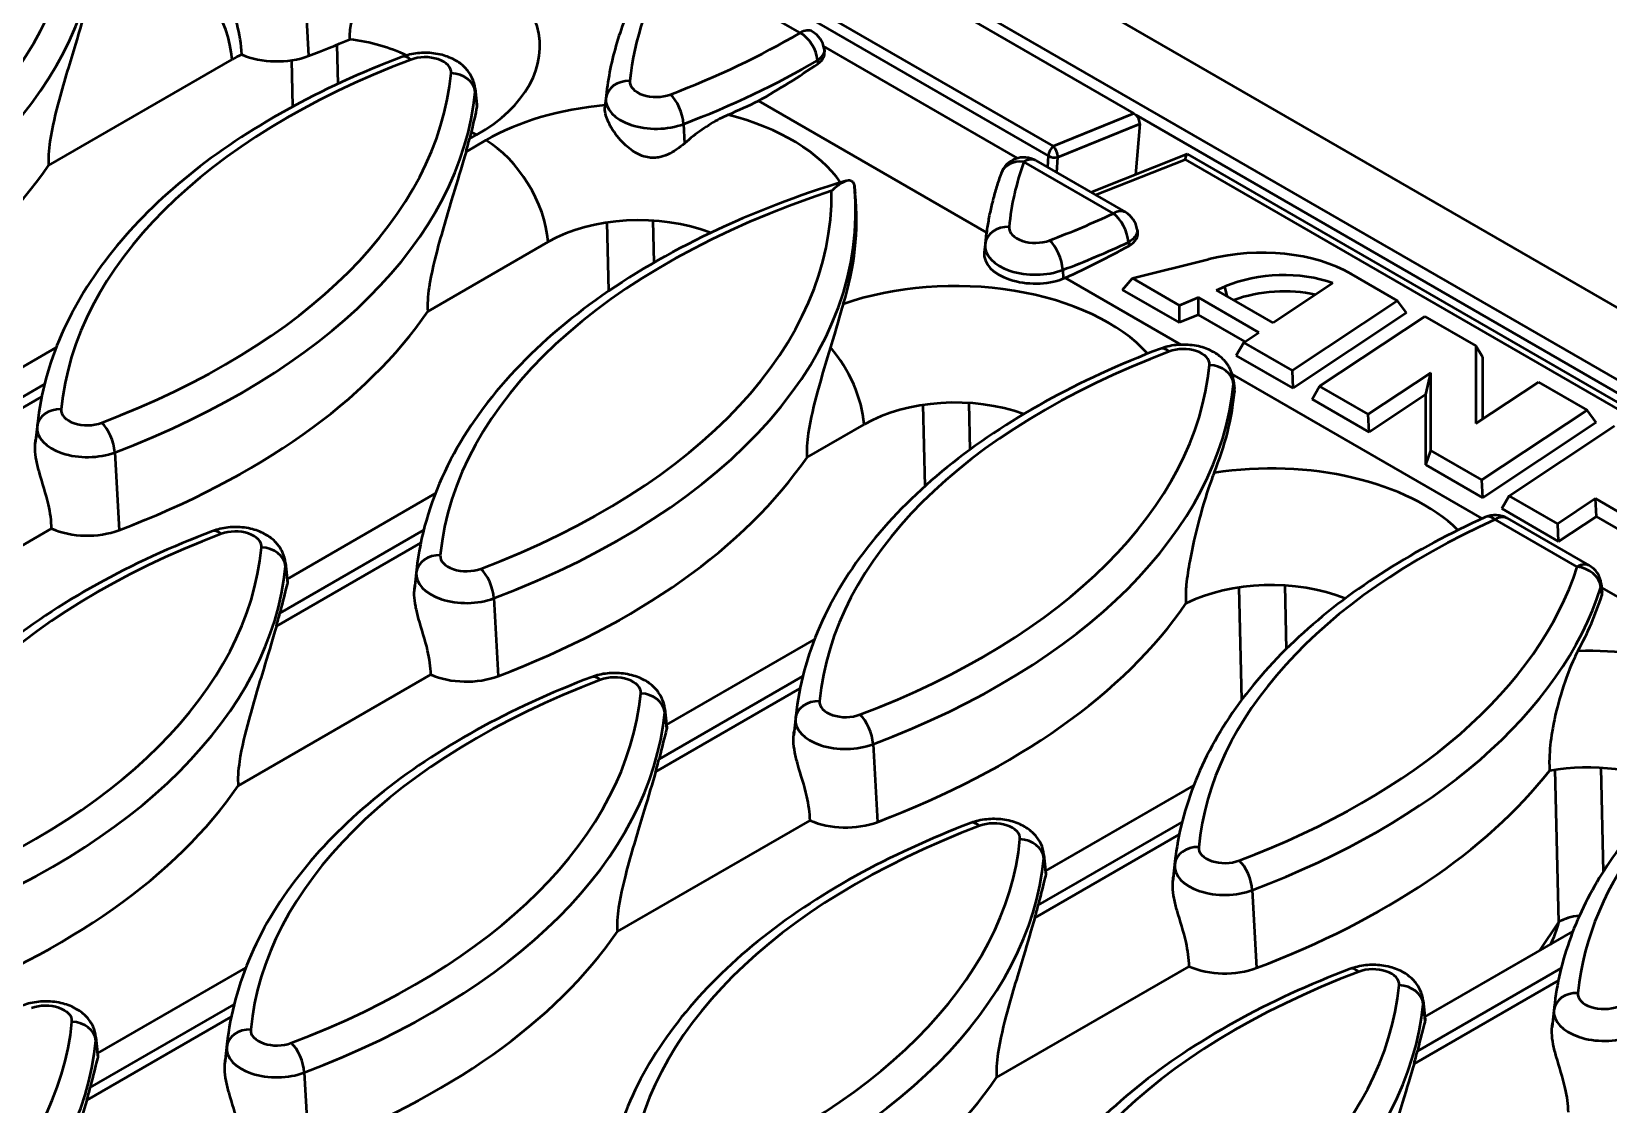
# Model space of a CAD drawing. Header units: millimetres. Extents: x 0 to 2219, y -32 to 1188.
# Drawn here: x 154.89 to 194.1, y 248.06 to 274.74 of the extents above; entities that cross this region are included whole.
import ezdxf

# ---------------------------------------------------------------- set-up
doc = ezdxf.new("R2010")
doc.units = ezdxf.units.MM
doc.header["$LTSCALE"] = 2
doc.layers.add('Sichtbar (ISO)', color=7, linetype='Continuous', lineweight=50)
doc.layers.add('Sichtbar schmal (ISO)', color=7, linetype='Continuous', lineweight=50)

msp = doc.modelspace()

# ---------------------------------------------------------------- linework, layer by layer
at = {"layer": 'Sichtbar (ISO)'}
for p, q in [((249.8683, 235.802), (108.4469, 317.4516)), ((172.6234, 278.2848), (182.298, 272.6992)), ((179.4024, 271.5895), (174.5815, 274.3728)), ((155.313, 271.4075), (159.8759, 274.0419)), ((165.9186, 273.3214), (165.9614, 272.9222)), ((169.176, 273.1485), (169.154, 272.9433)), ((178.632, 269.7451), (172.9663, 273.0162)), ((182.4405, 272.4422), (182.3367, 271.1788)), ((179.8592, 271.5299), (182.0858, 270.2444)), ((183.6183, 271.6869), (181.2285, 270.7394)), ((183.6266, 271.6863), (218.6557, 251.4622)), ((164.7411, 267.7786), (167.7327, 269.5058)), ((178.6041, 269.5197), (178.5821, 269.3144)), ((182.2631, 268.6025), (184.1574, 269.0751)), ((183.4719, 266.9508), (180.5919, 268.6135)), ((182.015, 268.3171), (182.2631, 268.6025)), ((183.4304, 267.9286), (182.2631, 268.6025)), ((187.7071, 268.7059), (188.8514, 268.0452)), ((183.4293, 267.5006), (182.015, 268.3171)), ((184.3494, 268.3102), (184.5581, 268.3969)), ((185.7627, 267.4942), (184.3494, 268.3102)), ((187.2461, 268.4793), (185.7627, 267.4942)), ((183.4293, 267.5006), (183.4304, 267.9286)), ((183.9007, 268.1239), (183.4304, 267.9286)), ((183.8996, 267.6959), (183.9007, 268.1239)), ((185.404, 267.256), (183.9007, 268.1239)), ((188.8514, 268.0452), (186.2362, 266.3086)), ((189.0782, 267.7405), (188.8514, 268.0452)), ((183.8996, 267.6959), (183.4293, 267.5006)), ((185.0586, 267.0267), (183.8996, 267.6959)), ((189.0782, 267.7405), (186.2577, 265.8676)), ((186.9135, 265.9176), (189.5287, 267.6542)), ((189.5287, 267.6542), (190.7973, 266.9217)), ((184.8435, 266.6841), (185.0279, 267.0063)), ((185.0279, 267.0063), (185.404, 267.256)), ((186.2362, 266.3086), (185.0279, 267.0063)), ((151.8197, 264.7533), (155.4988, 266.8774)), ((186.2577, 265.8676), (184.8435, 266.6841)), ((190.9638, 266.6518), (190.7973, 266.9217)), ((190.7973, 266.9217), (190.8017, 264.9883)), ((190.9638, 266.6518), (190.9673, 265.0983)), ((186.2577, 265.8676), (186.2362, 266.3086)), ((189.6773, 266.2528), (188.1218, 265.22)), ((189.5535, 265.7154), (189.6773, 266.2528)), ((189.6816, 264.3194), (189.6773, 266.2528)), ((190.959, 262.6281), (184.7434, 266.2166)), ((184.7748, 266.0636), (184.7968, 265.8584)), ((186.7291, 265.5954), (186.9135, 265.9176)), ((188.1218, 265.22), (186.9135, 265.9176)), ((190.8017, 264.9883), (192.3571, 266.0212)), ((192.3571, 266.0212), (193.5654, 265.3236)), ((188.1433, 264.7789), (186.7291, 265.5954)), ((189.5535, 265.7154), (188.1433, 264.7789)), ((189.5575, 263.9624), (189.5535, 265.7154)), ((188.1433, 264.7789), (188.1218, 265.22)), ((193.5654, 265.3236), (190.9503, 263.587)), ((193.7922, 265.0188), (193.5654, 265.3236)), ((155.0339, 264.9836), (154.9921, 264.5946)), ((174.1692, 264.1498), (175.5894, 264.9697)), ((193.7922, 265.0188), (190.9717, 263.1459)), ((191.6276, 263.196), (194.2427, 264.9325)), ((189.5575, 263.9624), (189.6816, 264.3194)), ((190.9503, 263.587), (189.6816, 264.3194)), ((190.9717, 263.1459), (189.5575, 263.9624)), ((190.9717, 263.1459), (190.9503, 263.587)), ((161.2478, 261.1244), (164.9269, 263.2485)), ((191.4431, 262.8738), (191.6276, 263.196)), ((192.8359, 262.4983), (191.6276, 263.196)), ((193.776, 263.1226), (192.8359, 262.4983)), ((194.5861, 262.6549), (193.776, 263.1226)), ((193.7975, 262.6816), (193.776, 263.1226)), ((192.8573, 262.0573), (191.4431, 262.8738)), ((150.599, 259.6137), (155.3877, 262.3785)), ((191.5813, 262.635), (193.6194, 261.4583)), ((192.8573, 262.0573), (192.8359, 262.4983)), ((193.7975, 262.6816), (192.8573, 262.0573)), ((194.5046, 262.2733), (193.7975, 262.6816)), ((161.2045, 261.5275), (161.2549, 261.0584)), ((164.462, 261.3547), (164.4202, 260.9657)), ((198.7205, 258.147), (193.9255, 260.9154)), ((170.6759, 257.4955), (174.355, 259.6197)), ((160.027, 255.9848), (164.8158, 258.7496)), ((170.6326, 257.8986), (170.683, 257.4296)), ((173.8901, 257.7258), (173.8483, 257.3369)), ((180.104, 253.8667), (183.7831, 255.9908)), ((169.4551, 252.3559), (174.2439, 255.1207)), ((180.0607, 254.2698), (180.1111, 253.8007)), ((183.3182, 254.0969), (183.2764, 253.708)), ((189.5321, 250.2378), (193.2112, 252.3619)), ((156.5338, 249.3306), (160.2129, 251.4547)), ((178.8832, 248.7271), (183.672, 251.4918)), ((189.4888, 250.6409), (189.5392, 250.1718)), ((192.7462, 250.4681), (192.7045, 250.0791)), ((156.4905, 249.7337), (156.5408, 249.2646)), ((159.7479, 249.5609), (159.7062, 249.1719))]:
    msp.add_line(p, q, dxfattribs=at)
for centre, start, end in [((174.0016, 274.219), 8.56145, 60), ((179.5592, 271.0103), 60, 160.39205), ((181.7858, 269.7248), 9.02281, 60), ((191.2813, 262.1154), 60, 114.30947), ((193.3194, 260.9387), 6.72049, 60)]:
    msp.add_arc(centre, 0.6, start, end, dxfattribs=at)
for centre, major_axis, ratio, start_param, end_param in [((150.7764, 283.8352), (-20.085, 0), 0.5773503, 2.1505075, 2.2122197), ((162.1387, 272.7355), (3.2, 0), 0.5773503, 0.8671956, 1.3645485), ((162.1387, 272.7355), (3.2, 0), 0.5773503, 2.2555542, 2.3561945), ((160.9871, 274.8316), (-1.445, 0), 0.5773503, 0.9226255, 2.1505075), ((160.1121, 281.8872), (-19.8801, -1.3993), 0.6188024, 2.2295675, 2.331237), ((169.2128, 271.0243), (-0.0261, -2.2998), 0.0635231, 3.7545297, 3.7768442), ((189.0258, 272.2322), (-19.91, 0), 0.5773503, 6.221282, 6.2245027), ((160.2045, 281.8393), (-19.91, 0), 0.5773503, 2.2181265, 2.2665647), ((182.2944, 272.5371), (0.1061, -0.1717), 0.5902229, 0.6750083, 1.9936861), ((146.0624, 273.6743), (19.91, 0), 0.5773503, 6.1148977, 6.1429316), ((136.6343, 275.6702), (20.085, 0), 0.5773503, 5.2921002, 5.9067594), ((183.5902, 271.2454), (0.0324, 0.4421), 0.1392956, 6.2159083, 7.0762339), ((155.4905, 270.0455), (19.91, 0), 0.5773503, 6.1009788, 6.3408651), ((169.9954, 268.1994), (3.2, 0), 0.5773503, 0.9802229, 2.3561945), ((169.5403, 278.3945), (-19.8655, -1.3983), 0.6188024, 2.1165873, 2.2158997), ((185.2586, 267.08), (3.4646, 0.234), 0.6189493, 0.7450197, 1.8521685), ((179.8433, 269.2069), (-1.27, 0), 0.5773503, 6.2270729, 8.4336928), ((198.4539, 268.6033), (-19.91, 0), 0.5773503, 6.221282, 6.2270729), ((169.6326, 278.2104), (-19.91, 0), 0.5773503, 2.1505075, 2.15369), ((185.8643, 267.1043), (2.5306, 0.1709), 0.6189493, 0.9519357, 2.0708374), ((185.8855, 266.7908), (-2.3853, -0.1611), 0.6189493, 4.2699497, 5.1503334), ((146.0624, 272.0413), (20.085, 0), 0.5773503, 5.2921002, 5.9067594), ((183.5292, 265.813), (1.27, 0), 0.5773503, 6.2270729, 6.3450887), ((177.8522, 263.6633), (3.2, 0), 0.5773503, 1.0082406, 2.3561945), ((164.9186, 266.4166), (19.91, 0), 0.5773503, 6.0502437, 6.2270729), ((155.4905, 268.4125), (20.085, 0), 0.5773503, 5.2921002, 5.9067594), ((156.273, 263.0378), (-1.445, 0), 0.5773503, 0.9113221, 2.1505075), ((185.7089, 259.1273), (3.2, 0), 0.5773503, 0.9577353, 2.2938579), ((164.9186, 264.7836), (20.085, 0), 0.5773503, 5.2921002, 5.9059805), ((174.3467, 262.7877), (19.91, 0), 0.5773503, 5.9779979, 6.1021059), ((141.3483, 261.8805), (19.91, 0), 0.5773503, 6.1148977, 6.1429316), ((165.7011, 259.4089), (-1.445, 0), 0.5773503, 0.9113221, 2.1505075), ((150.7764, 258.2516), (19.91, 0), 0.5773503, 6.1148977, 6.1429316), ((193.5656, 254.5912), (3.2, 0), 0.5773503, 0.8315215, 1.8665024), ((174.3467, 261.1547), (-20.085, 0), 0.5773503, 2.1505075, 2.7151791), ((141.3483, 260.2475), (20.085, 0), 0.5773503, 5.2921002, 5.9067594), ((175.1292, 255.78), (-1.445, 0), 0.5773503, 0.9113221, 2.1505075), ((160.2045, 254.6228), (19.91, 0), 0.5773503, 6.1148977, 6.1429316), ((150.7764, 256.6186), (20.085, 0), 0.5773503, 5.2921002, 5.9067594), ((184.5573, 252.1512), (-1.445, 0), 0.5773503, 0.9113221, 2.1505075), ((169.6326, 250.9939), (19.91, 0), 0.5773503, 6.1148977, 6.1429316), ((160.2045, 252.9898), (20.085, 0), 0.5773503, 5.2921002, 5.9067594), ((136.6343, 250.0867), (19.91, 0), 0.5773503, 6.1148977, 6.1429316)]:
    msp.add_ellipse(centre, major_axis=major_axis, ratio=ratio, start_param=start_param, end_param=end_param, dxfattribs=at)
for points, knots in [([(164.5317, 277.1575), (164.4286, 277.1007), (164.3252, 277.034), (163.9749, 276.7762), (163.7345, 276.5443), (163.34, 276.0578), (163.1765, 275.8094), (162.9501, 275.3467), (162.8731, 275.1356), (162.8039, 274.7944), (162.7917, 274.6666), (162.794, 274.5439)], [-2.72282242, -2.72282242, -2.72282242, -2.72282242, -2.61402981, -2.61402981, -2.35125979, -2.35125979, -2.12781143, -2.12781143, -1.95143156, -1.95143156, -1.84003941, -1.84003941, -1.84003941, -1.84003941]), ([(160.1147, 274.1666), (160.1132, 274.4275), (160.0622, 274.6819), (159.9413, 275.1357), (159.872, 275.3448), (159.7656, 275.7155), (159.7254, 275.8765), (159.6935, 276.1365), (159.6906, 276.2345), (159.7, 276.3275)], [-3.07038747, -3.07038747, -3.07038747, -3.07038747, -2.90134148, -2.90134148, -2.74809695, -2.74809695, -2.62272962, -2.62272962, -2.53988053, -2.53988053, -2.53988053, -2.53988053]), ([(170.2969, 276.3715), (170.1731, 276.1664), (170.0587, 275.9588), (169.8491, 275.5391), (169.754, 275.3271), (169.5836, 274.8993), (169.5083, 274.6835), (169.3781, 274.249), (169.3232, 274.0303), (169.234, 273.5907), (169.1998, 273.3699), (169.176, 273.1485)], [3.59158298, 3.59158298, 3.59158298, 3.59158298, 3.64628388, 3.64628388, 3.70098478, 3.70098478, 3.75568567, 3.75568567, 3.81038657, 3.81038657, 3.86508746, 3.86508746, 3.86508746, 3.86508746]), ([(156.263, 275.3779), (156.1835, 275.1085), (156.0871, 274.7833), (155.8509, 273.9974), (155.7059, 273.5254), (155.4918, 272.7371), (155.3947, 272.3515), (155.3291, 271.9045), (155.3163, 271.7919), (155.3053, 271.5847), (155.3062, 271.4894), (155.313, 271.4075)], [-1.1741314, -1.1741314, -1.1741314, -1.1741314, -0.8282199, -0.8282199, -0.4165788, -0.4165788, -0.1554996, -0.1554996, -0.0777498, -0.0777498, -0.0059838, -0.0059838, -0.0059838, -0.0059838]), ([(164.1047, 274.1094), (163.0799, 273.722), (162.115, 273.2785), (160.3366, 272.2918), (159.5233, 271.7485), (158.0761, 270.5767), (157.4421, 269.948), (156.3786, 268.6216), (155.949, 267.9238), (155.3168, 266.4808), (155.1146, 265.7357), (155.0339, 264.9836)], [2.93590568, 2.93590568, 2.93590568, 2.93590568, 3.12174204, 3.12174204, 3.30757839, 3.30757839, 3.49341475, 3.49341475, 3.67925111, 3.67925111, 3.86508746, 3.86508746, 3.86508746, 3.86508746]), ([(165.9186, 273.3214), (165.9086, 273.4142), (165.8825, 273.5034), (165.8046, 273.672), (165.7505, 273.7489), (165.616, 273.8962), (165.5324, 273.96), (165.3335, 274.0783), (165.2155, 274.1244), (164.9621, 274.1909), (164.826, 274.2081), (164.5543, 274.2107), (164.4189, 274.1964), (164.2252, 274.1503), (164.1645, 274.132), (164.1047, 274.1094)], [0.8473015, 0.8473015, 0.8473015, 0.8473015, 1.0461813, 1.0461813, 1.2705319, 1.2705319, 1.5560441, 1.5560441, 1.9290652, 1.9290652, 2.3395873, 2.3395873, 2.7469542, 2.7469542, 2.9359057, 2.9359057, 2.9359057, 2.9359057]), ([(174.4417, 273.9386), (174.4953, 273.9755), (174.5378, 274.0187), (174.5908, 274.1038), (174.6096, 274.1519), (174.6077, 274.2162), (174.6069, 274.2253), (174.6055, 274.2344)], [0, 0, 0, 0, 0.05818892, 0.05818892, 0.10797858, 0.10797858, 0.11621629, 0.11621629, 0.11621629, 0.11621629]), ([(171.1256, 271.9583), (170.9956, 271.8447), (170.8536, 271.7461), (170.6353, 271.6487), (170.5594, 271.6236), (170.4278, 271.6003), (170.3743, 271.5962), (170.2679, 271.5996), (170.2162, 271.6067), (170.0943, 271.6359), (170.0263, 271.6624), (169.8407, 271.7577), (169.727, 271.8453), (169.5028, 272.0628), (169.3894, 272.2051), (169.2339, 272.4696), (169.1855, 272.5833), (169.1464, 272.7565), (169.1415, 272.819), (169.1471, 272.8764)], [-1.36023704, -1.36023704, -1.36023704, -1.36023704, -1.21576357, -1.21576357, -1.14359323, -1.14359323, -1.09471879, -1.09471879, -1.04713878, -1.04713878, -0.98092674, -0.98092674, -0.85717239, -0.85717239, -0.70944211, -0.70944211, -0.59376146, -0.59376146, -0.52061851, -0.52061851, -0.52061851, -0.52061851]), ([(172.2114, 272.6697), (172.1403, 272.6387), (172.0689, 272.6043), (171.6993, 272.4102), (171.4034, 272.201), (171.1256, 271.9583)], [-3.03452597, -3.03452597, -3.03452597, -3.03452597, -2.96932478, -2.96932478, -2.69774979, -2.69774979, -2.69774979, -2.69774979]), ([(165.8184, 272.2376), (165.8159, 272.2273), (165.8134, 272.2171), (165.8, 272.1623), (165.7887, 272.1158), (165.7769, 272.0674)], [1.040299488, 1.040299488, 1.040299488, 1.040299488, 1.054656499, 1.054656499, 1.116700016, 1.116700016, 1.116700016, 1.116700016]), ([(165.6911, 271.749), (165.6116, 271.4797), (165.5152, 271.1544), (165.279, 270.3685), (165.134, 269.8965), (164.9199, 269.1082), (164.8228, 268.7226), (164.7572, 268.2756), (164.7444, 268.1631), (164.7334, 267.9558), (164.7343, 267.8606), (164.7411, 267.7786)], [-1.1741314, -1.1741314, -1.1741314, -1.1741314, -0.8282199, -0.8282199, -0.4165788, -0.4165788, -0.1554996, -0.1554996, -0.0777498, -0.0777498, -0.0059838, -0.0059838, -0.0059838, -0.0059838]), ([(175.1408, 271.0275), (173.9498, 270.665), (172.8206, 270.2311), (170.7313, 269.2357), (169.7711, 268.6742), (168.0589, 267.442), (167.3067, 266.7713), (166.0445, 265.3416), (165.5345, 264.5824), (164.7874, 263.0034), (164.5509, 262.1833), (164.462, 261.3547)], [2.8413722, 2.8413722, 2.8413722, 2.8413722, 3.0461153, 3.0461153, 3.2508583, 3.2508583, 3.4556014, 3.4556014, 3.6603444, 3.6603444, 3.8650875, 3.8650875, 3.8650875, 3.8650875]), ([(174.7802, 270.7742), (174.781, 270.7749), (174.7817, 270.7756), (174.8596, 270.8533), (174.9385, 270.9195), (175.0854, 271.0116), (175.1487, 271.0359), (175.2355, 271.041), (175.2687, 271.0338), (175.3125, 270.9965), (175.3272, 270.9749), (175.3417, 270.9297), (175.3452, 270.9128), (175.3472, 270.894)], [-0.78192749, -0.78192749, -0.78192749, -0.78192749, -0.78084627, -0.78084627, -0.66504079, -0.66504079, -0.55412259, -0.55412259, -0.48002104, -0.48002104, -0.43111501, -0.43111501, -0.4068275, -0.4068275, -0.4068275, -0.4068275]), ([(178.994, 271.2117), (178.9545, 271.1006), (178.9176, 270.9892), (178.8492, 270.7655), (178.8177, 270.6532), (178.7602, 270.428), (178.7341, 270.315), (178.6875, 270.0886), (178.667, 269.9751), (178.6314, 269.7477), (178.6164, 269.6337), (178.6041, 269.5197)], [3.72414413, 3.72414413, 3.72414413, 3.72414413, 3.75233279, 3.75233279, 3.78052146, 3.78052146, 3.80871013, 3.80871013, 3.83689879, 3.83689879, 3.86508746, 3.86508746, 3.86508746, 3.86508746]), ([(182.1764, 269.4129), (182.2112, 269.4322), (182.2425, 269.4538), (182.2969, 269.5003), (182.3201, 269.5252), (182.3669, 269.5901), (182.3891, 269.6372), (182.3932, 269.7081), (182.3924, 269.7247), (182.3898, 269.7411)], [0, 0, 0, 0, 0.0338495, 0.0338495, 0.06734022, 0.06734022, 0.11779284, 0.11779284, 0.13320873, 0.13320873, 0.13320873, 0.13320873]), ([(182.9609, 266.8516), (181.9361, 266.4642), (180.9711, 266.0208), (179.1928, 265.034), (178.3795, 264.4908), (176.9322, 263.3189), (176.2983, 262.6903), (175.2347, 261.3639), (174.8051, 260.666), (174.173, 259.2231), (173.9708, 258.4779), (173.8901, 257.7258)], [2.93590568, 2.93590568, 2.93590568, 2.93590568, 3.12174204, 3.12174204, 3.30757839, 3.30757839, 3.49341475, 3.49341475, 3.67925111, 3.67925111, 3.86508746, 3.86508746, 3.86508746, 3.86508746]), ([(174.7516, 266.8877), (174.6459, 266.538), (174.5342, 266.1648), (174.348, 265.4793), (174.2509, 265.0937), (174.1853, 264.6467), (174.1725, 264.5342), (174.1615, 264.327), (174.1624, 264.2317), (174.1692, 264.1498)], [-0.74048585, -0.74048585, -0.74048585, -0.74048585, -0.41657877, -0.41657877, -0.15549961, -0.15549961, -0.07774981, -0.07774981, -0.0059838, -0.0059838, -0.0059838, -0.0059838]), ([(184.7748, 266.0636), (184.7648, 266.1564), (184.7387, 266.2456), (184.6608, 266.4143), (184.6067, 266.4911), (184.4722, 266.6385), (184.3886, 266.7023), (184.1897, 266.8205), (184.0717, 266.8666), (183.8183, 266.9332), (183.6821, 266.9503), (183.4105, 266.9529), (183.275, 266.9386), (183.0814, 266.8926), (183.0207, 266.8742), (182.9609, 266.8516)], [0.8473015, 0.8473015, 0.8473015, 0.8473015, 1.0461813, 1.0461813, 1.2705319, 1.2705319, 1.5560441, 1.5560441, 1.9290652, 1.9290652, 2.3395873, 2.3395873, 2.7469542, 2.7469542, 2.9359057, 2.9359057, 2.9359057, 2.9359057]), ([(155.3877, 262.3785), (155.3844, 262.5666), (155.3568, 262.7708), (155.2485, 263.2425), (155.1574, 263.5132), (155.0588, 263.8633), (155.0317, 263.9674), (154.992, 264.17), (154.9797, 264.2685), (154.9759, 264.4031), (154.9775, 264.4505), (154.982, 264.497)], [0.04336489, 0.04336489, 0.04336489, 0.04336489, 0.19996601, 0.19996601, 0.39993202, 0.39993202, 0.47560066, 0.47560066, 0.55126929, 0.55126929, 0.59299387, 0.59299387, 0.59299387, 0.59299387]), ([(154.982, 264.497), (154.9844, 264.5207), (154.9868, 264.5443), (154.9902, 264.5767), (154.9912, 264.5857), (154.9921, 264.5946)], [0.709582647, 0.709582647, 0.709582647, 0.709582647, 0.73010989, 0.73010989, 0.738013886, 0.738013886, 0.738013886, 0.738013886]), ([(184.2908, 263.7631), (184.271, 263.7149), (184.251, 263.6635), (184.1282, 263.3339), (184.0214, 262.9864), (183.8281, 262.2554), (183.7451, 261.8935), (183.6504, 261.3802), (183.6184, 261.1768), (183.5879, 260.8514), (183.582, 260.7224), (183.5874, 260.5707), (183.5891, 260.5411), (183.5915, 260.5125)], [-3.03299255, -3.03299255, -3.03299255, -3.03299255, -2.97034726, -2.97034726, -2.65366767, -2.65366767, -2.36449163, -2.36449163, -2.19442717, -2.19442717, -2.07870602, -2.07870602, -2.04928687, -2.04928687, -2.04928687, -2.04928687]), ([(159.3907, 262.3155), (158.3659, 261.9281), (157.4009, 261.4847), (155.6226, 260.4979), (154.8092, 259.9547), (153.362, 258.7828), (152.7281, 258.1542), (151.6645, 256.8278), (151.2349, 256.1299), (150.6028, 254.687), (150.4006, 253.9418), (150.3198, 253.1897)], [2.93590568, 2.93590568, 2.93590568, 2.93590568, 3.12174204, 3.12174204, 3.30757839, 3.30757839, 3.49341475, 3.49341475, 3.67925111, 3.67925111, 3.86508746, 3.86508746, 3.86508746, 3.86508746]), ([(161.2045, 261.5275), (161.1946, 261.6203), (161.1685, 261.7095), (161.0905, 261.8782), (161.0365, 261.955), (160.9019, 262.1024), (160.8184, 262.1662), (160.6195, 262.2845), (160.5015, 262.3305), (160.2481, 262.3971), (160.1119, 262.4142), (159.8402, 262.4169), (159.7048, 262.4025), (159.5111, 262.3565), (159.4504, 262.3381), (159.3907, 262.3155)], [0.8473015, 0.8473015, 0.8473015, 0.8473015, 1.0461813, 1.0461813, 1.2705319, 1.2705319, 1.5560441, 1.5560441, 1.9290652, 1.9290652, 2.3395873, 2.3395873, 2.7469542, 2.7469542, 2.9359057, 2.9359057, 2.9359057, 2.9359057]), ([(191.0343, 262.6622), (190.1546, 262.2649), (189.3306, 261.8234), (187.8167, 260.862), (187.1268, 260.3422), (185.901, 259.2354), (185.3652, 258.6484), (184.466, 257.4202), (184.1027, 256.7788), (183.5654, 255.4592), (183.3916, 254.7809), (183.3182, 254.0969)], [3.02010841, 3.02010841, 3.02010841, 3.02010841, 3.18910422, 3.18910422, 3.35810003, 3.35810003, 3.52709584, 3.52709584, 3.69609165, 3.69609165, 3.86508746, 3.86508746, 3.86508746, 3.86508746]), ([(161.2501, 261.0194), (161.2477, 261.0113), (161.2453, 261.003), (161.2038, 260.8576), (161.1534, 260.6456), (161.086, 260.3685), (161.0746, 260.322), (161.0628, 260.2736)], [0.70958265, 0.70958265, 0.70958265, 0.70958265, 0.73010989, 0.73010989, 1.0546565, 1.0546565, 1.11670002, 1.11670002, 1.11670002, 1.11670002]), ([(164.8158, 258.7496), (164.8125, 258.9377), (164.7849, 259.1419), (164.6766, 259.6137), (164.5855, 259.8843), (164.4868, 260.2344), (164.4598, 260.3386), (164.4201, 260.5411), (164.4078, 260.6396), (164.404, 260.7742), (164.4056, 260.8216), (164.4101, 260.8681)], [0.04336489, 0.04336489, 0.04336489, 0.04336489, 0.19996601, 0.19996601, 0.39993202, 0.39993202, 0.47560066, 0.47560066, 0.55126929, 0.55126929, 0.59299387, 0.59299387, 0.59299387, 0.59299387]), ([(160.9771, 259.9551), (160.8976, 259.6858), (160.8012, 259.3606), (160.5649, 258.5747), (160.4199, 258.1027), (160.2059, 257.3143), (160.1087, 256.9287), (160.0432, 256.4818), (160.0304, 256.3692), (160.0193, 256.162), (160.0203, 256.0667), (160.027, 255.9848)], [-1.1741314, -1.1741314, -1.1741314, -1.1741314, -0.8282199, -0.8282199, -0.4165788, -0.4165788, -0.1554996, -0.1554996, -0.0777498, -0.0777498, -0.0059838, -0.0059838, -0.0059838, -0.0059838]), ([(193.3366, 259.3338), (193.2939, 259.2555), (193.2508, 259.1674), (193.1033, 258.8363), (193.0001, 258.5537), (192.8308, 257.9838), (192.7608, 257.7008), (192.6691, 257.1907), (192.6404, 256.9638), (192.6235, 256.6094), (192.6245, 256.4798), (192.6331, 256.3585)], [-2.72244423, -2.72244423, -2.72244423, -2.72244423, -2.61397306, -2.61397306, -2.35136309, -2.35136309, -2.12790606, -2.12790606, -1.95141073, -1.95141073, -1.83987648, -1.83987648, -1.83987648, -1.83987648]), ([(170.6326, 257.8986), (170.6227, 257.9915), (170.5966, 258.0807), (170.5186, 258.2493), (170.4645, 258.3262), (170.33, 258.4735), (170.2465, 258.5373), (170.0476, 258.6556), (169.9296, 258.7016), (169.6762, 258.7682), (169.54, 258.7854), (169.2683, 258.788), (169.1329, 258.7736), (168.9392, 258.7276), (168.8785, 258.7093), (168.8188, 258.6867)], [0.8473015, 0.8473015, 0.8473015, 0.8473015, 1.0461813, 1.0461813, 1.2705319, 1.2705319, 1.5560441, 1.5560441, 1.9290652, 1.9290652, 2.3395873, 2.3395873, 2.7469542, 2.7469542, 2.9359057, 2.9359057, 2.9359057, 2.9359057]), ([(168.8188, 258.6867), (167.794, 258.2993), (166.829, 257.8558), (165.0507, 256.8691), (164.2373, 256.3258), (162.7901, 255.154), (162.1562, 254.5253), (161.0926, 253.1989), (160.663, 252.501), (160.0308, 251.0581), (159.8287, 250.3129), (159.7479, 249.5609)], [2.93590568, 2.93590568, 2.93590568, 2.93590568, 3.12174204, 3.12174204, 3.30757839, 3.30757839, 3.49341475, 3.49341475, 3.67925111, 3.67925111, 3.86508746, 3.86508746, 3.86508746, 3.86508746]), ([(198.7404, 258.1584), (198.0513, 257.7652), (197.4095, 257.3417), (196.2343, 256.4407), (195.7008, 255.9633), (194.7543, 254.9621), (194.3414, 254.4383), (193.6476, 253.3534), (193.3668, 252.7923), (192.9477, 251.6448), (192.8096, 251.0585), (192.7462, 250.4681)], [3.13560651, 3.13560651, 3.13560651, 3.13560651, 3.2815027, 3.2815027, 3.42739889, 3.42739889, 3.57329508, 3.57329508, 3.71919127, 3.71919127, 3.86508746, 3.86508746, 3.86508746, 3.86508746]), ([(170.6782, 257.3905), (170.6758, 257.3825), (170.6733, 257.3741), (170.6319, 257.2287), (170.5815, 257.0167), (170.5141, 256.7396), (170.5027, 256.6931), (170.4909, 256.6447)], [0.70958265, 0.70958265, 0.70958265, 0.70958265, 0.73010989, 0.73010989, 1.0546565, 1.0546565, 1.11670002, 1.11670002, 1.11670002, 1.11670002]), ([(174.2439, 255.1207), (174.2406, 255.3088), (174.213, 255.513), (174.1047, 255.9848), (174.0136, 256.2554), (173.9149, 256.6055), (173.8879, 256.7097), (173.8482, 256.9123), (173.8359, 257.0107), (173.8321, 257.1453), (173.8337, 257.1927), (173.8382, 257.2392)], [0.04336489, 0.04336489, 0.04336489, 0.04336489, 0.19996601, 0.19996601, 0.39993202, 0.39993202, 0.47560066, 0.47560066, 0.55126929, 0.55126929, 0.59299387, 0.59299387, 0.59299387, 0.59299387]), ([(173.8382, 257.2392), (173.8405, 257.263), (173.843, 257.2865), (173.8464, 257.3189), (173.8473, 257.3279), (173.8483, 257.3369)], [0.709582647, 0.709582647, 0.709582647, 0.709582647, 0.73010989, 0.73010989, 0.738013886, 0.738013886, 0.738013886, 0.738013886]), ([(170.4051, 256.3263), (170.3257, 256.057), (170.2293, 255.7317), (169.993, 254.9458), (169.848, 254.4738), (169.634, 253.6855), (169.5368, 253.2999), (169.4713, 252.8529), (169.4585, 252.7404), (169.4474, 252.5331), (169.4484, 252.4378), (169.4551, 252.3559)], [-1.1741314, -1.1741314, -1.1741314, -1.1741314, -0.8282199, -0.8282199, -0.4165788, -0.4165788, -0.1554996, -0.1554996, -0.0777498, -0.0777498, -0.0059838, -0.0059838, -0.0059838, -0.0059838]), ([(178.2468, 255.0578), (177.222, 254.6704), (176.2571, 254.2269), (174.4788, 253.2402), (173.6654, 252.697), (172.2182, 251.5251), (171.5843, 250.8964), (170.5207, 249.5701), (170.0911, 248.8722), (169.4589, 247.4292), (169.2568, 246.6841), (169.176, 245.932)], [2.93590568, 2.93590568, 2.93590568, 2.93590568, 3.12174204, 3.12174204, 3.30757839, 3.30757839, 3.49341475, 3.49341475, 3.67925111, 3.67925111, 3.86508746, 3.86508746, 3.86508746, 3.86508746]), ([(180.0607, 254.2698), (180.0507, 254.3626), (180.0247, 254.4518), (179.9467, 254.6204), (179.8926, 254.6973), (179.7581, 254.8446), (179.6746, 254.9084), (179.4757, 255.0267), (179.3576, 255.0728), (179.1043, 255.1393), (178.9681, 255.1565), (178.6964, 255.1591), (178.561, 255.1448), (178.3673, 255.0987), (178.3066, 255.0804), (178.2468, 255.0578)], [0.8473015, 0.8473015, 0.8473015, 0.8473015, 1.0461813, 1.0461813, 1.2705319, 1.2705319, 1.5560441, 1.5560441, 1.9290652, 1.9290652, 2.3395873, 2.3395873, 2.7469542, 2.7469542, 2.9359057, 2.9359057, 2.9359057, 2.9359057]), ([(180.1062, 253.7617), (180.1039, 253.7536), (180.1014, 253.7452), (180.06, 253.5998), (180.0096, 253.3878), (179.9422, 253.1108), (179.9308, 253.0642), (179.919, 253.0158)], [0.70958265, 0.70958265, 0.70958265, 0.70958265, 0.73010989, 0.73010989, 1.0546565, 1.0546565, 1.11670002, 1.11670002, 1.11670002, 1.11670002]), ([(183.2662, 253.6104), (183.2686, 253.6341), (183.2711, 253.6576), (183.2745, 253.69), (183.2754, 253.699), (183.2764, 253.708)], [0.709582647, 0.709582647, 0.709582647, 0.709582647, 0.73010989, 0.73010989, 0.738013886, 0.738013886, 0.738013886, 0.738013886]), ([(183.672, 251.4918), (183.6687, 251.6799), (183.6411, 251.8841), (183.5327, 252.3559), (183.4417, 252.6266), (183.343, 252.9766), (183.316, 253.0808), (183.2762, 253.2834), (183.264, 253.3819), (183.2602, 253.5165), (183.2618, 253.5638), (183.2662, 253.6104)], [0.04336489, 0.04336489, 0.04336489, 0.04336489, 0.19996601, 0.19996601, 0.39993202, 0.39993202, 0.47560066, 0.47560066, 0.55126929, 0.55126929, 0.59299387, 0.59299387, 0.59299387, 0.59299387]), ([(179.8332, 252.6974), (179.7537, 252.4281), (179.6574, 252.1028), (179.4211, 251.3169), (179.2761, 250.8449), (179.0621, 250.0566), (178.9649, 249.671), (178.8994, 249.224), (178.8866, 249.1115), (178.8755, 248.9043), (178.8764, 248.809), (178.8832, 248.7271)], [-1.1741314, -1.1741314, -1.1741314, -1.1741314, -0.8282199, -0.8282199, -0.4165788, -0.4165788, -0.1554996, -0.1554996, -0.0777498, -0.0777498, -0.0059838, -0.0059838, -0.0059838, -0.0059838]), ([(187.6749, 251.4289), (186.6501, 251.0415), (185.6852, 250.598), (183.9069, 249.6113), (183.0935, 249.0681), (181.6463, 247.8962), (181.0124, 247.2675), (179.9488, 245.9412), (179.5192, 245.2433), (178.887, 243.8004), (178.6849, 243.0552), (178.6041, 242.3031)], [2.93590568, 2.93590568, 2.93590568, 2.93590568, 3.12174204, 3.12174204, 3.30757839, 3.30757839, 3.49341475, 3.49341475, 3.67925111, 3.67925111, 3.86508746, 3.86508746, 3.86508746, 3.86508746]), ([(189.4888, 250.6409), (189.4788, 250.7337), (189.4527, 250.8229), (189.3748, 250.9915), (189.3207, 251.0684), (189.1862, 251.2157), (189.1027, 251.2795), (188.9037, 251.3978), (188.7857, 251.4439), (188.5324, 251.5105), (188.3962, 251.5276), (188.1245, 251.5302), (187.9891, 251.5159), (187.7954, 251.4698), (187.7347, 251.4515), (187.6749, 251.4289)], [0.8473015, 0.8473015, 0.8473015, 0.8473015, 1.0461813, 1.0461813, 1.2705319, 1.2705319, 1.5560441, 1.5560441, 1.9290652, 1.9290652, 2.3395873, 2.3395873, 2.7469542, 2.7469542, 2.9359057, 2.9359057, 2.9359057, 2.9359057]), ([(156.4905, 249.7337), (156.4805, 249.8265), (156.4544, 249.9157), (156.3765, 250.0843), (156.3224, 250.1612), (156.1879, 250.3085), (156.1044, 250.3723), (155.9054, 250.4906), (155.7874, 250.5367), (155.534, 250.6033), (155.3979, 250.6204), (155.1262, 250.623), (154.9908, 250.6087), (154.7971, 250.5626), (154.7364, 250.5443), (154.6766, 250.5217)], [0.8473015, 0.8473015, 0.8473015, 0.8473015, 1.0461813, 1.0461813, 1.2705319, 1.2705319, 1.5560441, 1.5560441, 1.9290652, 1.9290652, 2.3395873, 2.3395873, 2.7469542, 2.7469542, 2.9359057, 2.9359057, 2.9359057, 2.9359057]), ([(189.5343, 250.1328), (189.5319, 250.1247), (189.5295, 250.1164), (189.4881, 249.971), (189.4377, 249.7589), (189.3703, 249.4819), (189.3589, 249.4353), (189.3471, 249.3869)], [0.70958265, 0.70958265, 0.70958265, 0.70958265, 0.73010989, 0.73010989, 1.0546565, 1.0546565, 1.11670002, 1.11670002, 1.11670002, 1.11670002]), ([(193.1001, 247.863), (193.0967, 248.0511), (193.0692, 248.2553), (192.9608, 248.727), (192.8698, 248.9977), (192.7711, 249.3478), (192.7441, 249.452), (192.7043, 249.6545), (192.6921, 249.753), (192.6883, 249.8876), (192.6899, 249.935), (192.6943, 249.9815)], [0.04336489, 0.04336489, 0.04336489, 0.04336489, 0.19996601, 0.19996601, 0.39993202, 0.39993202, 0.47560066, 0.47560066, 0.55126929, 0.55126929, 0.59299387, 0.59299387, 0.59299387, 0.59299387]), ([(192.6943, 249.9815), (192.6967, 250.0052), (192.6992, 250.0288), (192.7026, 250.0612), (192.7035, 250.0702), (192.7045, 250.0791)], [0.709582647, 0.709582647, 0.709582647, 0.709582647, 0.73010989, 0.73010989, 0.738013886, 0.738013886, 0.738013886, 0.738013886]), ([(156.536, 249.2256), (156.5336, 249.2175), (156.5312, 249.2091), (156.4897, 249.0637), (156.4394, 248.8517), (156.372, 248.5747), (156.3606, 248.5281), (156.3488, 248.4797)], [0.70958265, 0.70958265, 0.70958265, 0.70958265, 0.73010989, 0.73010989, 1.0546565, 1.0546565, 1.11670002, 1.11670002, 1.11670002, 1.11670002]), ([(160.1018, 246.9558), (160.0984, 247.1438), (160.0709, 247.3481), (159.9625, 247.8198), (159.8715, 248.0905), (159.7728, 248.4405), (159.7457, 248.5447), (159.706, 248.7473), (159.6937, 248.8458), (159.69, 248.9804), (159.6916, 249.0277), (159.696, 249.0743)], [0.04336489, 0.04336489, 0.04336489, 0.04336489, 0.19996601, 0.19996601, 0.39993202, 0.39993202, 0.47560066, 0.47560066, 0.55126929, 0.55126929, 0.59299387, 0.59299387, 0.59299387, 0.59299387]), ([(159.696, 249.0743), (159.6984, 249.098), (159.7008, 249.1216), (159.7043, 249.154), (159.7052, 249.1629), (159.7062, 249.1719)], [0.709582647, 0.709582647, 0.709582647, 0.709582647, 0.73010989, 0.73010989, 0.738013886, 0.738013886, 0.738013886, 0.738013886]), ([(189.2613, 249.0685), (189.1818, 248.7992), (189.0855, 248.474), (188.8492, 247.688), (188.7042, 247.216), (188.4902, 246.4277), (188.393, 246.0421), (188.3274, 245.5951), (188.3147, 245.4826), (188.3036, 245.2754), (188.3045, 245.1801), (188.3113, 245.0982)], [-1.1741314, -1.1741314, -1.1741314, -1.1741314, -0.8282199, -0.8282199, -0.4165788, -0.4165788, -0.1554996, -0.1554996, -0.0777498, -0.0777498, -0.0059838, -0.0059838, -0.0059838, -0.0059838]), ([(156.263, 248.1613), (156.1835, 247.892), (156.0871, 247.5667), (155.8509, 246.7808), (155.7059, 246.3088), (155.4918, 245.5205), (155.3947, 245.1349), (155.3291, 244.6879), (155.3163, 244.5754), (155.3053, 244.3682), (155.3062, 244.2729), (155.313, 244.191)], [-1.1741314, -1.1741314, -1.1741314, -1.1741314, -0.8282199, -0.8282199, -0.4165788, -0.4165788, -0.1554996, -0.1554996, -0.0777498, -0.0777498, -0.0059838, -0.0059838, -0.0059838, -0.0059838])]:
    msp.add_open_spline(points, degree=3, knots=knots, dxfattribs=at)
for points in [[(174.5944, 274.3083), (174.5946, 274.3076), (174.5947, 274.3068), (174.5948, 274.3061)], [(174.5965, 274.2942), (174.5995, 274.2742), (174.6025, 274.2543), (174.6055, 274.2344)], [(165.9614, 272.9222), (165.9634, 272.9041), (165.9625, 272.8846), (165.9587, 272.8639)], [(165.9587, 272.8639), (165.9261, 272.6869), (165.8794, 272.4887), (165.8184, 272.2376)], [(182.298, 272.6992), (182.3129, 272.6906), (182.3282, 272.6787), (182.3433, 272.6647)], [(175.3472, 270.894), (175.3539, 270.8321), (175.3607, 270.7701), (175.3674, 270.7081)], [(182.3775, 269.8188), (182.3777, 269.818), (182.3778, 269.8172), (182.3779, 269.8163)], [(182.3804, 269.7998), (182.3835, 269.7803), (182.3867, 269.7607), (182.3898, 269.7411)], [(175.0709, 267.9626), (174.9852, 267.6906), (174.8955, 267.3573), (174.7516, 266.8877)], [(161.2549, 261.0584), (161.256, 261.0478), (161.2544, 261.0345), (161.2501, 261.0194)], [(164.4101, 260.8681), (164.4134, 260.901), (164.4168, 260.9336), (164.4203, 260.9656)], [(193.9145, 261.0088), (193.9146, 261.008), (193.9147, 261.0072), (193.9148, 261.0064)], [(193.9166, 260.9911), (193.9241, 260.9277), (193.9316, 260.8642), (193.9391, 260.8008)], [(193.9311, 260.7176), (193.9398, 260.745), (193.9423, 260.773), (193.9391, 260.8008)], [(170.683, 257.4296), (170.6841, 257.4189), (170.6825, 257.4057), (170.6782, 257.3905)], [(180.1111, 253.8007), (180.1122, 253.79), (180.1106, 253.7768), (180.1062, 253.7617)], [(189.5392, 250.1718), (189.5403, 250.1612), (189.5386, 250.1479), (189.5343, 250.1328)], [(156.5408, 249.2646), (156.542, 249.2539), (156.5403, 249.2407), (156.536, 249.2256)]]:
    msp.add_open_spline(points, degree=3, dxfattribs=at)
at = {"layer": 'Sichtbar schmal (ISO)'}
for p, q in [((248.3126, 234.9038), (106.8913, 316.5535)), ((174.0016, 274.7089), (170.8106, 276.5512)), ((171.846, 276.4527), (180.1682, 271.6479)), ((180.2973, 271.8851), (171.917, 276.7235)), ((161.6707, 276.0678), (161.7786, 274.1337)), ((162.4792, 274.4109), (162.5022, 273.4351)), ((161.3847, 272.8724), (161.3575, 274.0253)), ((174.4291, 274.0205), (174.4417, 273.9386)), ((165.919, 273.2364), (165.9587, 272.8639)), ((169.1692, 273.0822), (169.1471, 272.8764)), ((182.298, 272.6992), (180.2973, 271.8851)), ((182.3433, 272.6647), (217.6666, 252.2707)), ((165.7769, 272.0674), (165.9506, 272.1677)), ((171.0988, 272.439), (171.1256, 271.9583)), ((180.4092, 271.6157), (182.4405, 272.4422)), ((166.1835, 272.0333), (165.6911, 271.749)), ((181.7858, 270.2147), (179.5592, 271.5002)), ((180.1682, 271.6479), (180.1449, 271.365)), ((180.3776, 271.2307), (180.4092, 271.6157)), ((181.3398, 270.6751), (183.569, 271.5589)), ((183.569, 271.5589), (218.506, 251.388)), ((169.2426, 268.2878), (169.2024, 269.9893)), ((170.3321, 270.0367), (170.3569, 268.988)), ((178.5973, 269.4533), (178.5753, 269.248)), ((182.1624, 269.4995), (182.1764, 269.4129)), ((180.5269, 268.8101), (180.5389, 268.5934)), ((184.6181, 268.1551), (184.5581, 268.3969)), ((151.6347, 263.9024), (155.209, 265.966)), ((184.7752, 265.9786), (184.7972, 265.7719)), ((155.1387, 265.6566), (151.549, 263.584)), ((177.1068, 263.4366), (177.0591, 265.4532)), ((178.1888, 265.5006), (178.2163, 264.3371)), ((155.0271, 264.9172), (154.982, 264.497)), ((156.9566, 264.274), (157.0646, 262.3398)), ((161.0628, 260.2736), (164.6371, 262.3372)), ((193.3194, 261.4286), (191.2813, 262.6053)), ((164.5668, 262.0277), (160.9771, 259.9551)), ((161.205, 261.4425), (161.2501, 261.0194)), ((164.4552, 261.2883), (164.4101, 260.8681)), ((184.9819, 258.1238), (184.9159, 260.9171)), ((186.0456, 260.9645), (186.083, 259.3816)), ((193.9072, 260.9191), (193.9311, 260.7176)), ((166.3847, 260.6451), (166.4927, 258.711)), ((173.9949, 258.3988), (170.4051, 256.3263)), ((170.4909, 256.6447), (174.0652, 258.7083)), ((170.633, 257.8137), (170.6782, 257.3905)), ((173.8833, 257.6594), (173.8382, 257.2392)), ((175.8128, 257.0163), (175.9208, 255.0821)), ((193.9023, 256.4284), (193.9633, 253.8468)), ((192.8621, 252.5941), (192.7726, 256.3811)), ((179.919, 253.0158), (183.4933, 255.0794)), ((183.423, 254.7699), (179.8332, 252.6974)), ((180.0611, 254.1848), (180.1062, 253.7617)), ((183.3114, 254.0306), (183.2662, 253.6104)), ((185.2409, 253.3874), (185.3488, 251.4532)), ((192.3923, 251.8892), (192.8621, 252.5941)), ((189.3471, 249.3869), (192.9214, 251.4505)), ((192.8511, 251.1411), (189.2613, 249.0685)), ((156.3488, 248.4797), (159.9231, 250.5433)), ((189.4892, 250.5559), (189.5343, 250.1328)), ((159.8528, 250.2338), (156.263, 248.1613)), ((192.7395, 250.4017), (192.6943, 249.9815)), ((156.4909, 249.6487), (156.536, 249.2256)), ((159.7411, 249.4945), (159.696, 249.0743)), ((161.6707, 248.8513), (161.7786, 246.9171))]:
    msp.add_line(p, q, dxfattribs=at)
for centre, major_axis, ratio, start_param, end_param in [((136.6343, 277.9564), (19.2902, 0), 0.5773503, 5.2921002, 6.2270729), ((136.6343, 277.5092), (19.8879, 0), 0.5773503, 5.2921002, 6.2270729), ((162.1387, 274.3685), (5.3909, 0), 0.5773503, 5.4977871, 7.3940423), ((158.3267, 274.7731), (1.1, -1.9053), 0.5773503, 0.8764329, 2.3561945), ((189.0258, 272.8854), (-19.2902, 0), 0.5773503, 5.9477775, 6.2270729), ((160.2045, 282.4925), (-19.2902, 0), 0.5773503, 2.1505075, 2.3677598), ((174.0016, 274.219), (0.3, 0.5196), 0.5773503, 0, 0.7853982), ((174.0016, 274.219), (0.3052, -0.5166), 0.5839888, 0.8668147, 2.3503445), ((164.3169, 273.5481), (-0.2122, 0.5612), 0.4472624, 5.5814881, 6.2831853), ((164.673, 273.724), (0.6502, 0), 0.5773503, 6.2270729, 8.4336928), ((174.8837, 264.7204), (-19.2902, 0), 0.5773503, 5.2921002, 6.2270729), ((146.0624, 274.3275), (19.2902, 0), 0.5773503, 5.2921002, 6.2270729), ((165.3222, 273.213), (0.5972, -0.0581), 0.8152115, 0.1664141, 1.6499439), ((160.2045, 282.0453), (19.8879, 0), 0.5773503, 5.2921002, 5.5093525), ((164.673, 273.2768), (1.2479, 0), 0.5773503, 6.2270729, 6.3450887), ((169.766, 273.0201), (-0.5972, 0.0581), 0.8152115, 4.7915366, 6.2750665), ((170.4152, 273.4889), (-0.6502, 0), 0.5773503, 6.2270729, 8.4336928), ((146.0624, 273.8803), (19.8879, 0), 0.5773503, 5.2921002, 6.2270729), ((169.9954, 269.8324), (-5.3909, 0), 0.5773503, 4.8698388, 5.4977871), ((170.4152, 273.0417), (-1.2479, 0), 0.5773503, 6.2270729, 8.4336928), ((189.0258, 272.4382), (-19.8879, 0), 0.5773503, 6.221282, 6.2270729), ((170.7713, 272.685), (0.2122, -0.5612), 0.4472624, 0.9563656, 2.4398955), ((169.9954, 269.8324), (5.3909, 0), 0.5773503, 0.3794018, 1.1471761), ((165.9506, 270.3714), (-1.1, 1.9053), 0.5773503, 5.4977871, 5.5829067), ((166.1835, 270.237), (1.1, -1.9053), 0.5773503, 0.8764329, 2.3561945), ((180.3096, 271.7296), (-0.1, -0.1732), 0.5773503, 4.0142573, 5.4977871), ((180.3096, 271.7296), (0.0754, -0.1853), 0.3530736, 0.7741706, 2.4093638), ((179.5592, 271.0103), (-0.5652, 0.2013), 0.799756, 4.9899405, 6.2831853), ((198.4539, 269.2565), (-19.2902, 0), 0.5773503, 6.0803386, 6.2270729), ((179.5592, 271.0103), (0.3, 0.5196), 0.5773503, 0, 0.7853982), ((180.3096, 271.7296), (-0.1993, 0.0164), 0.6270768, 0.8348314, 2.1448478), ((184.3118, 261.0916), (-19.2902, 0), 0.5773503, 5.229205, 6.2270729), ((155.4905, 270.6987), (19.2902, 0), 0.5773503, 5.2921002, 6.2899681), ((155.4905, 270.2515), (19.8879, 0), 0.5773503, 5.2921002, 6.3391736), ((169.6326, 278.8636), (-19.2902, 0), 0.5773503, 2.1505075, 2.2523736), ((181.7858, 269.7248), (0.3, 0.5196), 0.5773503, 0, 0.7853982), ((181.7858, 269.7248), (0.2545, -0.5434), 0.5144081, 0.9194551, 2.402985), ((179.1941, 269.3912), (-0.5972, 0.0581), 0.8152115, 4.7915366, 6.2750665), ((179.8433, 269.8601), (-0.6502, 0), 0.5773503, 6.2270729, 8.4336928), ((179.8433, 269.4129), (-1.2479, 0), 0.5773503, 6.2270729, 8.4336928), ((198.4539, 268.8093), (-19.8879, 0), 0.5773503, 6.221282, 6.2270729), ((180.1994, 269.0561), (0.2122, -0.5612), 0.4472624, 0.9563656, 2.4398955), ((169.6326, 278.4164), (19.8879, 0), 0.5773503, 5.2921002, 5.3939663), ((177.8522, 265.2963), (-5.3909, 0), 0.5773503, 3.6193759, 5.2544727), ((193.7399, 257.4627), (-19.2902, 0), 0.5773503, 5.2921002, 6.2270729), ((174.0402, 265.7009), (1.1, -1.9053), 0.5773503, 0.8764329, 1.8812767), ((183.1731, 266.2904), (-0.2122, 0.5612), 0.4472624, 5.5814881, 6.2831853), ((183.5292, 266.4662), (0.6502, 0), 0.5773503, 6.2270729, 8.4336928), ((164.9186, 267.0698), (19.2902, 0), 0.5773503, 5.2921002, 6.2270729), ((184.1784, 265.9553), (0.5972, -0.0581), 0.8152115, 0.1664141, 1.6499439), ((164.9186, 266.6226), (19.8879, 0), 0.5773503, 5.2921002, 6.2270729), ((183.5292, 266.019), (1.2479, 0), 0.5773503, 6.2270729, 6.3450887), ((155.6239, 264.8551), (-0.5972, 0.0581), 0.8152115, 4.7915366, 6.2750665), ((156.273, 265.324), (-0.6502, 0), 0.5773503, 6.2270729, 8.4336928), ((156.273, 264.8768), (-1.2479, 0), 0.5773503, 6.2270729, 8.4336928), ((174.8837, 264.2732), (-19.8879, 0), 0.5773503, 6.221282, 6.2270729), ((156.6292, 264.52), (0.2122, -0.5612), 0.4472624, 0.9563656, 2.4398955), ((185.7089, 260.7603), (-5.3909, 0), 0.5773503, 3.6740766, 4.9785731), ((191.2813, 262.1154), (-0.247, 0.5468), 0.5031286, 5.5515788, 6.2831853), ((159.6028, 261.7543), (-0.2122, 0.5612), 0.4472624, 5.5814881, 6.2831853), ((159.959, 261.9301), (0.6502, 0), 0.5773503, 6.2270729, 8.4336928), ((203.168, 253.8338), (-19.2902, 0), 0.5773503, 5.3763029, 6.2270729), ((191.2813, 262.1154), (0.3, 0.5196), 0.5773503, 0, 0.7853982), ((170.1697, 252.9266), (-19.2902, 0), 0.5773503, 5.2921002, 6.2270729), ((141.3483, 262.5337), (19.2902, 0), 0.5773503, 5.2921002, 6.2270729), ((160.6082, 261.4192), (0.5972, -0.0581), 0.8152115, 0.1664141, 1.6499439), ((159.959, 261.4829), (1.2479, 0), 0.5773503, 6.2270729, 6.3450887), ((165.052, 261.2263), (-0.5972, 0.0581), 0.8152115, 4.7915366, 6.2750665), ((165.7011, 261.6951), (-0.6502, 0), 0.5773503, 6.2270729, 8.4336928), ((141.3483, 262.0865), (19.8879, 0), 0.5773503, 5.2921002, 6.2270729), ((165.7011, 261.2479), (-1.2479, 0), 0.5773503, 6.2270729, 8.4336928), ((184.3118, 260.6444), (-19.8879, 0), 0.5773503, 6.221282, 6.2270729), ((166.0573, 260.8911), (0.2122, -0.5612), 0.4472624, 0.9563656, 2.4398955), ((174.3467, 263.4409), (19.2902, 0), 0.5773503, 5.2921002, 6.1015056), ((193.3194, 260.9387), (0.3, 0.5196), 0.5773503, 0, 0.7853982), ((193.3194, 260.9387), (0.5718, -0.1819), 0.8030583, 0.3374362, 1.8209661), ((174.3467, 262.9937), (19.8879, 0), 0.5773503, 5.2921002, 6.1015056), ((193.5656, 256.2242), (-5.3909, 0), 0.5773503, 3.6831865, 4.7548855), ((179.5978, 249.2977), (-19.2902, 0), 0.5773503, 5.2921002, 6.2270729), ((169.0309, 258.1254), (-0.2122, 0.5612), 0.4472624, 5.5814881, 6.2831853), ((169.3871, 258.3013), (0.6502, 0), 0.5773503, 6.2270729, 8.4336928), ((150.7764, 258.9048), (19.2902, 0), 0.5773503, 5.2921002, 6.2270729), ((170.0363, 257.7903), (0.5972, -0.0581), 0.8152115, 0.1664141, 1.6499439), ((174.48, 257.5974), (-0.5972, 0.0581), 0.8152115, 4.7915366, 6.2750665), ((175.1292, 258.0662), (-0.6502, 0), 0.5773503, 6.2270729, 8.4336928), ((212.5961, 250.2049), (-19.2902, 0), 0.5773503, 5.491801, 6.2270729), ((150.7764, 258.4576), (19.8879, 0), 0.5773503, 5.2921002, 6.2270729), ((169.3871, 257.8541), (1.2479, 0), 0.5773503, 6.2270729, 6.3450887), ((175.1292, 257.619), (-1.2479, 0), 0.5773503, 6.2270729, 8.4336928), ((193.7399, 257.0155), (-19.8879, 0), 0.5773503, 6.221282, 6.2270729), ((175.4854, 257.2623), (0.2122, -0.5612), 0.4472624, 0.9563656, 2.4398955), ((189.0258, 245.6688), (-19.2902, 0), 0.5773503, 5.2921002, 6.2270729), ((178.459, 254.4966), (-0.2122, 0.5612), 0.4472624, 5.5814881, 6.2831853), ((178.8152, 254.6724), (0.6502, 0), 0.5773503, 6.2270729, 8.4336928), ((160.2045, 255.2759), (19.2902, 0), 0.5773503, 5.2921002, 6.2270729), ((179.4644, 254.1614), (0.5972, -0.0581), 0.8152115, 0.1664141, 1.6499439), ((183.9081, 253.9685), (-0.5972, 0.0581), 0.8152115, 4.7915366, 6.2750665), ((184.5573, 254.4374), (-0.6502, 0), 0.5773503, 6.2270729, 8.4336928), ((160.2045, 254.8287), (19.8879, 0), 0.5773503, 5.2921002, 6.2270729), ((178.8152, 254.2252), (1.2479, 0), 0.5773503, 6.2270729, 6.3450887), ((203.168, 253.3866), (-19.8879, 0), 0.5773503, 6.221282, 6.2270729), ((184.9135, 253.6334), (0.2122, -0.5612), 0.4472624, 0.9563656, 2.4398955), ((184.5573, 253.9902), (-1.2479, 0), 0.5773503, 6.2270729, 8.4336928), ((192.2951, 252.9354), (-0.2035, -1.3266), 0.4643657, 0.9027061, 1.3823666), ((193.4276, 252.2506), (-0.7998, -0.0189), 0.6216604, 4.7680345, 5.4829222), ((198.4539, 242.04), (-19.2902, 0), 0.5773503, 5.2921002, 6.2270729), ((187.8871, 250.8677), (-0.2122, 0.5612), 0.4472624, 5.5814881, 6.2831853), ((188.2433, 251.0435), (0.6502, 0), 0.5773503, 6.2270729, 8.4336928), ((169.6326, 251.6471), (19.2902, 0), 0.5773503, 5.2921002, 6.2270729), ((188.8924, 250.5326), (0.5972, -0.0581), 0.8152115, 0.1664141, 1.6499439), ((169.6326, 251.1999), (19.8879, 0), 0.5773503, 5.2921002, 6.2270729), ((188.2433, 250.5963), (1.2479, 0), 0.5773503, 6.2270729, 6.3450887), ((193.3362, 250.3396), (-0.5972, 0.0581), 0.8152115, 4.7915366, 6.2750665), ((193.9854, 250.8085), (-0.6502, 0), 0.5773503, 6.2270729, 8.4336928), ((155.245, 250.1363), (0.6502, 0), 0.5773503, 6.2270729, 8.4336928), ((193.9854, 250.3613), (-1.2479, 0), 0.5773503, 6.2270729, 8.4336928), ((212.5961, 249.7577), (-19.8879, 0), 0.5773503, 6.221282, 6.2270729), ((136.6343, 250.7399), (19.2902, 0), 0.5773503, 5.2921002, 6.2270729), ((155.8941, 249.6253), (0.5972, -0.0581), 0.8152115, 0.1664141, 1.6499439), ((160.3379, 249.4324), (-0.5972, 0.0581), 0.8152115, 4.7915366, 6.2750665), ((160.9871, 249.9013), (-0.6502, 0), 0.5773503, 6.2270729, 8.4336928), ((136.6343, 250.2927), (19.8879, 0), 0.5773503, 5.2921002, 6.2270729), ((155.245, 249.6891), (1.2479, 0), 0.5773503, 6.2270729, 6.3450887), ((160.9871, 249.4541), (-1.2479, 0), 0.5773503, 6.2270729, 8.4336928), ((179.5978, 248.8505), (-19.8879, 0), 0.5773503, 6.221282, 6.2270729), ((161.3433, 249.0973), (0.2122, -0.5612), 0.4472624, 0.9563656, 2.4398955)]:
    msp.add_ellipse(centre, major_axis=major_axis, ratio=ratio, start_param=start_param, end_param=end_param, dxfattribs=at)
for points, knots in [([(174.5948, 274.3061), (174.5979, 274.2852), (174.5977, 274.2638), (174.5938, 274.2422), (174.5801, 274.1646), (174.521, 274.0849), (174.4291, 274.0205)], [0.45235578, 0.45235578, 0.45235578, 0.45235578, 0.57142857, 0.57142857, 0.57142857, 1, 1, 1, 1]), ([(182.3779, 269.8163), (182.3824, 269.788), (182.3806, 269.7586), (182.3721, 269.7292), (182.3481, 269.6465), (182.272, 269.5629), (182.1624, 269.4995)], [0.41895608, 0.41895608, 0.41895608, 0.41895608, 0.57142857, 0.57142857, 0.57142857, 1, 1, 1, 1])]:
    msp.add_open_spline(points, degree=3, knots=knots, dxfattribs=at)
msp.add_open_spline([(193.9148, 261.0064), (193.9182, 260.9777), (193.9158, 260.9483), (193.9072, 260.9191)], degree=3, dxfattribs=at)

doc.saveas('drawing.dxf')
